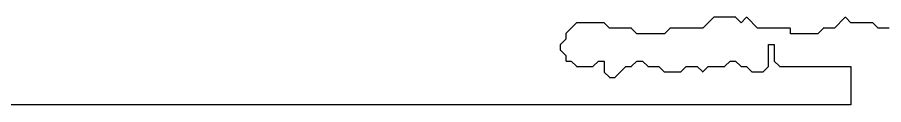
# Model space of a CAD drawing. Header units: metres. Extents: x 0 to 799, y 1 to 1100.
# Drawn here: x 483 to 641, y 1 to 17 of the extents above; entities that cross this region are included whole.
import ezdxf

# ---------------------------------------------------------------- set-up
doc = ezdxf.new("R2010")
doc.units = ezdxf.units.M
doc.layers.add('forest', color=7, linetype='Continuous')

msp = doc.modelspace()

# ---------------------------------------------------------------- linework, layer by layer
at = {"layer": 'forest', "color": 191}
msp.add_lwpolyline([(642, 15), (640, 15), (640, 15), (640, 15), (639.03, 15.97), (639.02, 15.98), (639.01, 15.98), (639.01, 15.99), (639, 15.99), (638.99, 16), (638.98, 16), (638.97, 16), (638.96, 16), (635, 16), (635, 16), (635, 16), (634.07, 16.93), (634.06, 16.94), (634.06, 16.94), (634.05, 16.95), (634.04, 16.95), (634.03, 16.95), (634.02, 16.96), (634.01, 16.96), (634, 16.96), (633.99, 16.96), (633.98, 16.96), (633.97, 16.95), (633.96, 16.95), (633.95, 16.95), (633.94, 16.94), (633.94, 16.94), (633.93, 16.93), (632, 15), (632, 15), (632, 15), (630.04, 15), (630.03, 15), (630.02, 15), (630.01, 15), (630, 14.99), (629.99, 14.99), (629.99, 14.98), (629.98, 14.98), (629.97, 14.97), (629, 14), (629, 14), (629, 14), (624, 14), (624, 14), (624, 14), (624, 14.9), (624, 14.91), (624, 14.92), (624, 14.93), (623.99, 14.94), (623.99, 14.95), (623.98, 14.96), (623.98, 14.96), (623.97, 14.97), (623.96, 14.98), (623.96, 14.98), (623.95, 14.99), (623.94, 14.99), (623.93, 15), (623.92, 15), (623.91, 15), (623.9, 15), (618, 15), (618, 15), (618, 15), (616.07, 16.93), (616.06, 16.94), (616.06, 16.94), (616.05, 16.95), (616.04, 16.95), (616.03, 16.95), (616.02, 16.96), (616.01, 16.96), (616, 16.96), (615.99, 16.96), (615.98, 16.96), (615.97, 16.95), (615.96, 16.95), (615.95, 16.95), (615.94, 16.94), (615.94, 16.94), (615.93, 16.93), (615, 16), (615, 16), (615, 16), (614.03, 16.97), (614.02, 16.98), (614.01, 16.98), (614.01, 16.99), (614, 16.99), (613.99, 17), (613.98, 17), (613.97, 17), (613.96, 17), (610.04, 17), (610.03, 17), (610.02, 17), (610.01, 17), (610, 16.99), (609.99, 16.99), (609.99, 16.98), (609.98, 16.98), (609.97, 16.97), (608, 15), (608, 15), (608, 15), (602.04, 15), (602.03, 15), (602.02, 15), (602.01, 15), (602, 14.99), (601.99, 14.99), (601.99, 14.98), (601.98, 14.98), (601.97, 14.97), (601, 14), (601, 14), (601, 14), (596, 14), (596, 14), (596, 14), (595.03, 14.97), (595.02, 14.98), (595.01, 14.98), (595.01, 14.99), (595, 14.99), (594.99, 15), (594.98, 15), (594.97, 15), (594.96, 15), (591, 15), (591, 15), (591, 15), (590.03, 15.97), (590.02, 15.98), (590.01, 15.98), (590.01, 15.99), (590, 15.99), (589.99, 16), (589.98, 16), (589.97, 16), (589.96, 16), (585.04, 16), (585.03, 16), (585.02, 16), (585.01, 16), (585, 15.99), (584.99, 15.99), (584.99, 15.98), (584.98, 15.98), (584.97, 15.97), (583.03, 14.03), (583.02, 14.02), (583.02, 14.01), (583.01, 14.01), (583.01, 14), (583, 13.99), (583, 13.98), (583, 13.97), (583, 13.96), (583, 13), (583, 13), (583, 13), (582.03, 12.03), (582.02, 12.02), (582.02, 12.01), (582.01, 12.01), (582.01, 12), (582, 11.99), (582, 11.98), (582, 11.97), (582, 11.96), (582, 11.04), (582, 11.03), (582, 11.02), (582, 11.01), (582.01, 11), (582.01, 10.99), (582.02, 10.99), (582.02, 10.98), (582.03, 10.97), (583, 10), (583, 10), (583, 10), (583, 9.1), (583, 9.09), (583, 9.08), (583, 9.07), (583.01, 9.06), (583.01, 9.05), (583.02, 9.04), (583.02, 9.04), (583.03, 9.03), (583.04, 9.02), (583.04, 9.02), (583.05, 9.01), (583.06, 9.01), (583.07, 9), (583.08, 9), (583.09, 9), (583.1, 9), (584, 9), (584, 9), (584, 9), (584.97, 8.03), (584.98, 8.02), (584.99, 8.02), (584.99, 8.01), (585, 8.01), (585.01, 8), (585.02, 8), (585.03, 8), (585.04, 8), (587.96, 8), (587.97, 8), (587.98, 8), (587.99, 8), (588, 8.01), (588.01, 8.01), (588.01, 8.02), (588.02, 8.02), (588.03, 8.03), (589, 9), (589, 9), (589, 9), (590, 9), (590, 9), (590, 9), (590, 7.04), (590, 7.03), (590, 7.02), (590, 7.01), (590.01, 7), (590.01, 6.99), (590.02, 6.99), (590.02, 6.98), (590.03, 6.97), (590.97, 6.03), (590.98, 6.02), (590.99, 6.02), (590.99, 6.01), (591, 6.01), (591.01, 6), (591.02, 6), (591.03, 6), (591.04, 6), (591.96, 6), (591.97, 6), (591.98, 6), (591.99, 6), (592, 6.01), (592.01, 6.01), (592.01, 6.02), (592.02, 6.02), (592.03, 6.03), (594, 8), (594, 8), (594, 8), (594.96, 8), (594.97, 8), (594.98, 8), (594.99, 8), (595, 8.01), (595.01, 8.01), (595.01, 8.02), (595.02, 8.02), (595.03, 8.03), (596, 9), (596, 9), (596, 9), (597, 9), (597, 9), (597, 9), (597.97, 8.03), (597.98, 8.02), (597.99, 8.02), (597.99, 8.01), (598, 8.01), (598.01, 8), (598.02, 8), (598.03, 8), (598.04, 8), (600, 8), (600, 8), (600, 8), (600.97, 7.03), (600.98, 7.02), (600.99, 7.02), (600.99, 7.01), (601, 7.01), (601.01, 7), (601.02, 7), (601.03, 7), (601.04, 7), (603.96, 7), (603.97, 7), (603.98, 7), (603.99, 7), (604, 7.01), (604.01, 7.01), (604.01, 7.02), (604.02, 7.02), (604.03, 7.03), (605, 8), (605, 8), (605, 8), (607, 8), (607, 8), (607, 8), (607.93, 7.07), (607.94, 7.06), (607.94, 7.06), (607.95, 7.05), (607.96, 7.05), (607.97, 7.05), (607.98, 7.04), (607.99, 7.04), (608, 7.04), (608.01, 7.04), (608.02, 7.04), (608.03, 7.05), (608.04, 7.05), (608.05, 7.05), (608.06, 7.06), (608.06, 7.06), (608.07, 7.07), (609, 8), (609, 8), (609, 8), (611.96, 8), (611.97, 8), (611.98, 8), (611.99, 8), (612, 8.01), (612.01, 8.01), (612.01, 8.02), (612.02, 8.02), (612.03, 8.03), (613, 9), (613, 9), (613, 9), (614, 9), (614, 9), (614, 9), (614.97, 8.03), (614.98, 8.02), (614.99, 8.02), (614.99, 8.01), (615, 8.01), (615.01, 8), (615.02, 8), (615.03, 8), (615.04, 8), (616, 8), (616, 8), (616, 8), (616.97, 7.03), (616.98, 7.02), (616.99, 7.02), (616.99, 7.01), (617, 7.01), (617.01, 7), (617.02, 7), (617.03, 7), (617.04, 7), (618.96, 7), (618.97, 7), (618.98, 7), (618.99, 7), (619, 7.01), (619.01, 7.01), (619.01, 7.02), (619.02, 7.02), (619.03, 7.03), (619.97, 7.97), (619.98, 7.98), (619.98, 7.99), (619.99, 7.99), (619.99, 8), (620, 8.01), (620, 8.02), (620, 8.03), (620, 8.04), (620, 12), (620, 12), (620, 12), (621, 12), (621, 12), (621, 12), (621, 9.04), (621, 9.03), (621, 9.02), (621, 9.01), (621.01, 9), (621.01, 8.99), (621.02, 8.99), (621.02, 8.98), (621.03, 8.97), (621.97, 8.03), (621.98, 8.02), (621.99, 8.02), (621.99, 8.01), (622, 8.01), (622.01, 8), (622.02, 8), (622.03, 8), (622.04, 8), (635, 8), (635, 8), (635, 8), (635, 1), (635, 1), (635, 1), (416, 1)], dxfattribs=at)

doc.saveas('drawing.dxf')
